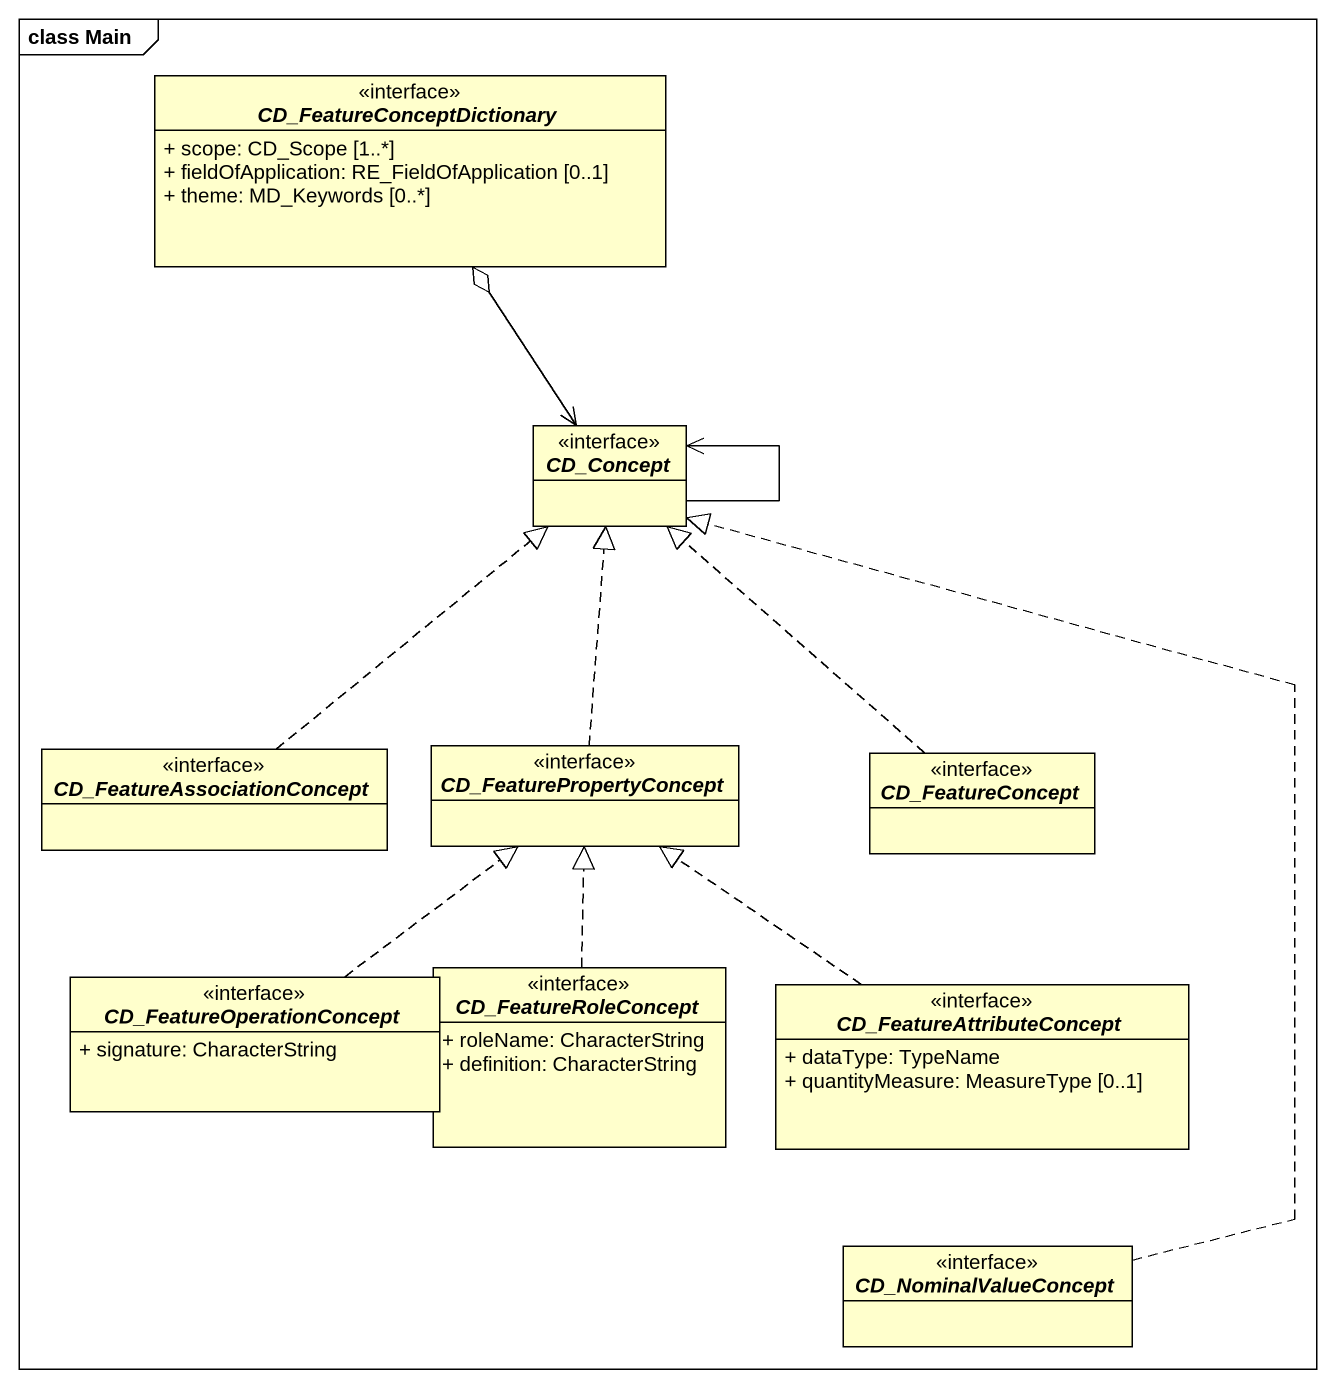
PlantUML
@startuml
mainframe class Main
hide circle
hide empty members
skinparam classAttributeIconSize 0
interface CD_FeatureConceptDictionary {
  + scope: CD_Scope [1..*]
  + fieldOfApplication: RE_FieldOfApplication [0..1]
  + theme: MD_Keywords [0..*]
}
interface CD_Concept
interface CD_FeatureAssociationConcept
interface CD_FeaturePropertyConcept
interface CD_FeatureConcept
interface CD_FeatureOperationConcept {
  + signature: CharacterString
}
interface CD_FeatureRoleConcept {
  + roleName: CharacterString
  + definition: CharacterString
}
interface CD_FeatureAttributeConcept {
  + dataType: TypeName
  + quantityMeasure: MeasureType [0..1]
}
interface CD_NominalValueConcept
CD_FeatureConceptDictionary o--> CD_Concept
CD_Concept --> CD_Concept
CD_FeatureAssociationConcept .up.|> CD_Concept
CD_FeaturePropertyConcept .up.|> CD_Concept
CD_FeatureConcept .up.|> CD_Concept
CD_FeatureOperationConcept .up.|> CD_FeaturePropertyConcept
CD_FeatureRoleConcept .up.|> CD_FeaturePropertyConcept
CD_FeatureAttributeConcept .up.|> CD_FeaturePropertyConcept
CD_NominalValueConcept .up.|> CD_Concept
@enduml
